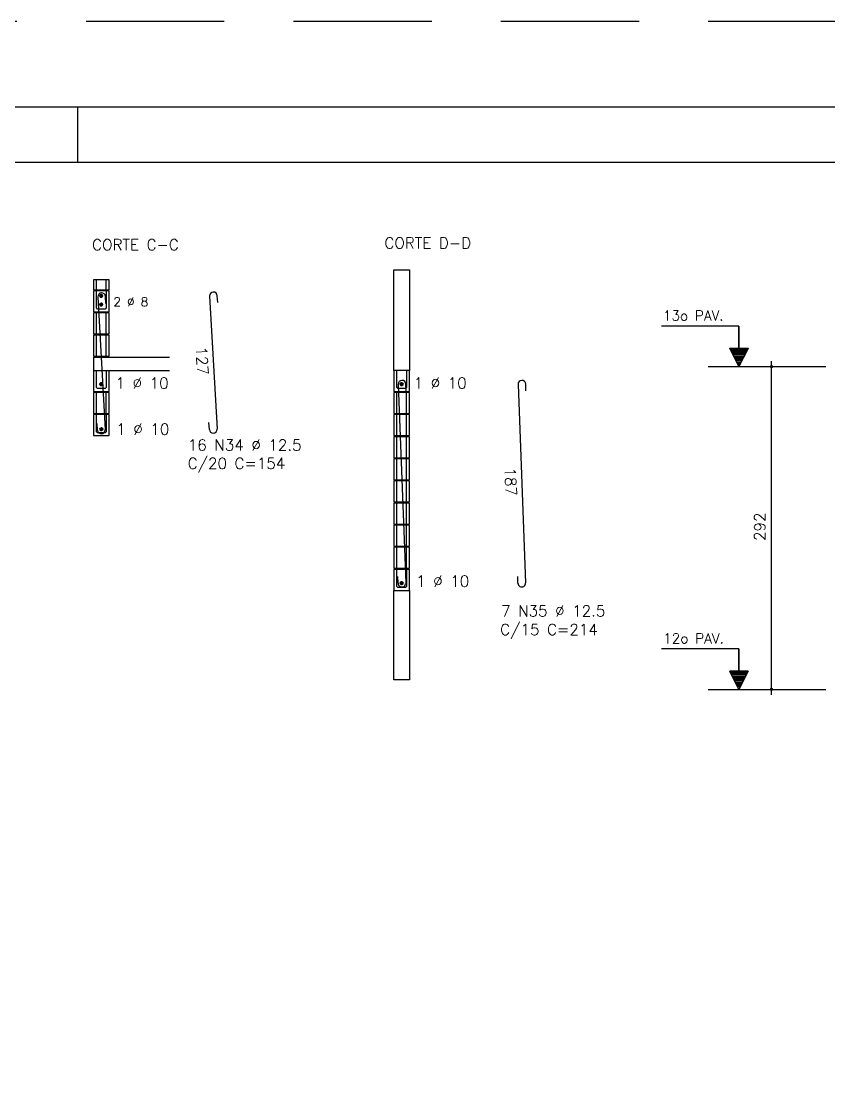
# Model space of a CAD drawing. Extents: x -1 to 122, y -1 to 61.
# Drawn here: x 73.07 to 87.66, y 41.64 to 61.05 of the extents above; entities that cross this region are included whole.
import ezdxf

# ---------------------------------------------------------------- set-up
doc = ezdxf.new("R2010")
doc.units = 0
doc.header["$MEASUREMENT"] = 0
doc.linetypes.add('HIDDEN', pattern=[0.375, 0.25, -0.125])
doc.layers.get('0').update_dxf_attribs({"linetype": 'CONTINUOUS'})
doc.layers.get('Defpoints').update_dxf_attribs({"linetype": 'CONTINUOUS'})
for name, color, linetype in [('ARQ_FOLHA', 7, 'CONTINUOUS'), ('PENA_01', 1, 'CONTINUOUS'), ('PENA_02', 2, 'CONTINUOUS'), ('PENA_03', 3, 'CONTINUOUS'), ('PENA_05', 5, 'CONTINUOUS')]:
    doc.layers.add(name, color=color, linetype=linetype)
doc.styles.get("Standard").update_dxf_attribs({"font": 'ROMANS.SHX'})

# ---------------------------------------------------------------- blocks, each defined once
blk = doc.blocks.new('FOLHA A1+1 - 1102 X 594')
at = {"layer": 'ARQ_FOLHA', "color": 1}
blk.add_line((-457, 584), (-457, 594), dxfattribs=at)
for points in [[(-1189, 0), (0, 0), (0, 594), (-1189, 594)], [(-1164, 10), (-10, 10), (-10, 584), (-1164, 584)]]:
    blk.add_lwpolyline(points, close=True, dxfattribs=at)
at = {"layer": 'Defpoints', "color": 8, "linetype": 'HIDDEN', "ltscale": 100}
blk.add_lwpolyline([(-1208.5, 609.5), (-1208.5, -15.5), (19.5, -15.5), (19.5, 609.5)], close=True, dxfattribs=at)

msp = doc.modelspace()

# ---------------------------------------------------------------- linework, layer by layer
at = {"layer": 'PENA_01', "linetype": 'Continuous'}
for p, q in [((85.483, 54.809), (87.614, 54.809)), ((85.483, 48.969), (87.614, 48.969))]:
    msp.add_line(p, q, dxfattribs=at)
for points in [[(80.083, 54.74), (79.803, 54.74), (79.803, 56.56), (80.083, 56.56), (80.083, 54.74)], [(80.083, 49.14), (79.803, 49.14), (79.803, 50.76), (80.083, 50.76), (80.083, 49.14)]]:
    msp.add_lwpolyline(points, dxfattribs=at)
at = {"layer": 'PENA_02', "linetype": 'Continuous'}
for centre, radius in [((86.63, 54.809), 0.02), ((86.63, 54.809), 0.01), ((86.63, 48.969), 0.02), ((86.63, 48.969), 0.01)]:
    msp.add_circle(centre, radius, dxfattribs=at)
at = {"layer": 'PENA_03', "linetype": 'Continuous'}
for p, q in [((74.422, 56.2), (74.422, 56.38)), ((74.602, 56.2), (74.602, 56.38)), ((74.422, 55.4), (74.422, 55.78)), ((74.602, 55.4), (74.602, 55.78)), ((86.042, 55.54), (84.642, 55.54)), ((86.042, 55.14), (86.042, 55.54)), ((86.044, 55.14), (86.044, 55.542)), ((74.422, 55), (74.422, 55.38)), ((74.602, 55), (74.602, 55.38)), ((86.043, 54.809), (85.877, 55.14)), ((85.877, 55.14), (86.042, 55.14)), ((86.043, 54.812), (85.879, 55.139)), ((86.207, 55.139), (85.879, 55.139)), ((86.209, 55.14), (86.043, 54.809)), ((86.207, 55.139), (86.043, 54.812)), ((86.044, 55.14), (86.209, 55.14)), ((74.372, 54.98), (74.372, 54.36)), ((74.372, 54.98), (75.742, 54.98)), ((86.196, 55.115), (85.89, 55.115)), ((86.184, 55.089), (85.903, 55.089)), ((86.171, 55.064), (85.915, 55.064)), ((86.158, 55.038), (85.928, 55.038)), ((86.145, 55.013), (85.941, 55.013)), ((86.132, 54.987), (85.954, 54.987)), ((86.12, 54.962), (85.967, 54.962)), ((86.107, 54.936), (85.979, 54.936)), ((86.094, 54.911), (85.992, 54.911)), ((86.081, 54.885), (86.005, 54.885)), ((86.069, 54.86), (86.018, 54.86)), ((86.056, 54.834), (86.03, 54.834)), ((86.63, 48.868), (86.63, 54.909)), ((74.372, 54.74), (75.742, 54.74)), ((74.422, 53.96), (74.422, 54.34)), ((74.602, 53.96), (74.602, 54.34)), ((79.853, 53.96), (79.853, 54.34)), ((80.033, 53.96), (80.033, 54.34)), ((79.853, 53.56), (79.853, 53.94)), ((80.033, 53.56), (80.033, 53.94)), ((79.853, 53.16), (79.853, 53.54)), ((80.033, 53.16), (80.033, 53.54)), ((79.853, 52.76), (79.853, 53.14)), ((80.033, 52.76), (80.033, 53.14)), ((79.853, 52.36), (79.853, 52.74)), ((80.033, 52.36), (80.033, 52.74)), ((79.853, 51.96), (79.853, 52.34)), ((80.033, 51.96), (80.033, 52.34)), ((79.853, 51.56), (79.853, 51.94)), ((80.033, 51.56), (80.033, 51.94)), ((79.853, 51.16), (79.853, 51.54)), ((80.033, 51.16), (80.033, 51.54)), ((86.042, 49.7), (84.642, 49.7)), ((86.042, 49.3), (86.042, 49.7)), ((86.044, 49.3), (86.044, 49.702)), ((86.043, 48.969), (85.877, 49.3)), ((85.877, 49.3), (86.042, 49.3)), ((86.043, 48.972), (85.879, 49.299)), ((86.207, 49.299), (85.879, 49.299)), ((86.196, 49.275), (85.89, 49.275)), ((86.184, 49.249), (85.903, 49.249)), ((86.171, 49.224), (85.915, 49.224)), ((86.158, 49.198), (85.928, 49.198)), ((86.145, 49.173), (85.941, 49.173)), ((86.132, 49.147), (85.954, 49.147)), ((86.12, 49.122), (85.967, 49.122)), ((86.209, 49.3), (86.043, 48.969)), ((86.207, 49.299), (86.043, 48.972)), ((86.044, 49.3), (86.209, 49.3)), ((86.107, 49.096), (85.979, 49.096)), ((86.094, 49.071), (85.992, 49.071)), ((86.081, 49.045), (86.005, 49.045)), ((86.069, 49.02), (86.018, 49.02)), ((86.056, 48.994), (86.03, 48.994))]:
    msp.add_line(p, q, dxfattribs=at)
for points in [[(74.372, 56.2), (74.652, 56.2), (74.652, 56.38), (74.372, 56.38), (74.372, 56.2)], [(74.372, 55.8), (74.652, 55.8), (74.652, 56.18), (74.372, 56.18), (74.372, 55.8)], [(74.602, 56.18), (74.602, 55.87), (74.582, 55.85), (74.442, 55.85), (74.422, 55.87), (74.422, 56.18)], [(74.536, 56.09), (74.534, 56.1), (74.528, 56.108), (74.519, 56.113), (74.508, 56.114), (74.499, 56.111), (74.491, 56.104), (74.487, 56.095), (74.487, 56.084), (74.491, 56.075), (74.499, 56.068), (74.508, 56.065), (74.519, 56.066), (74.528, 56.071), (74.534, 56.079), (74.536, 56.09)], [(74.536, 55.931), (74.534, 55.941), (74.528, 55.949), (74.519, 55.955), (74.508, 55.956), (74.499, 55.953), (74.491, 55.946), (74.487, 55.936), (74.487, 55.926), (74.491, 55.916), (74.499, 55.909), (74.508, 55.906), (74.519, 55.907), (74.528, 55.912), (74.534, 55.921), (74.536, 55.931)], [(74.372, 55.4), (74.652, 55.4), (74.652, 55.78), (74.372, 55.78), (74.372, 55.4)], [(74.372, 55), (74.652, 55), (74.652, 55.38), (74.372, 55.38), (74.372, 55)], [(74.372, 54.36), (74.652, 54.36), (74.652, 54.74)], [(74.602, 54.74), (74.602, 54.43), (74.582, 54.41), (74.442, 54.41), (74.422, 54.43), (74.422, 54.74)], [(79.803, 54.36), (80.083, 54.36), (80.083, 54.74), (79.803, 54.74), (79.803, 54.36)], [(80.033, 54.74), (80.033, 54.43), (80.013, 54.41), (79.873, 54.41), (79.853, 54.43), (79.853, 54.74)], [(74.536, 54.491), (74.534, 54.501), (74.528, 54.509), (74.519, 54.515), (74.508, 54.516), (74.499, 54.513), (74.491, 54.506), (74.487, 54.496), (74.487, 54.486), (74.491, 54.476), (74.499, 54.469), (74.508, 54.466), (74.519, 54.467), (74.528, 54.472), (74.534, 54.481), (74.536, 54.491)], [(79.968, 54.491), (79.966, 54.501), (79.959, 54.509), (79.95, 54.515), (79.94, 54.516), (79.93, 54.513), (79.923, 54.506), (79.918, 54.496), (79.918, 54.486), (79.923, 54.476), (79.93, 54.469), (79.94, 54.466), (79.95, 54.467), (79.959, 54.472), (79.966, 54.481), (79.968, 54.491)], [(74.372, 53.96), (74.652, 53.96), (74.652, 54.34), (74.372, 54.34), (74.372, 53.96)], [(79.803, 53.96), (80.083, 53.96), (80.083, 54.34), (79.803, 54.34), (79.803, 53.96)], [(74.372, 53.56), (74.652, 53.56), (74.652, 53.94), (74.372, 53.94), (74.372, 53.56)], [(74.602, 53.94), (74.602, 53.63), (74.582, 53.61), (74.442, 53.61), (74.422, 53.63), (74.422, 53.94)], [(79.803, 53.56), (80.083, 53.56), (80.083, 53.94), (79.803, 53.94), (79.803, 53.56)], [(74.538, 53.675), (74.536, 53.685), (74.53, 53.693), (74.521, 53.699), (74.511, 53.7), (74.501, 53.697), (74.493, 53.69), (74.489, 53.68), (74.489, 53.67), (74.493, 53.66), (74.501, 53.653), (74.511, 53.65), (74.521, 53.651), (74.53, 53.656), (74.536, 53.665), (74.538, 53.675)], [(79.803, 53.16), (80.083, 53.16), (80.083, 53.54), (79.803, 53.54), (79.803, 53.16)], [(79.803, 52.76), (80.083, 52.76), (80.083, 53.14), (79.803, 53.14), (79.803, 52.76)], [(79.803, 52.36), (80.083, 52.36), (80.083, 52.74), (79.803, 52.74), (79.803, 52.36)], [(79.803, 51.96), (80.083, 51.96), (80.083, 52.34), (79.803, 52.34), (79.803, 51.96)], [(79.803, 51.56), (80.083, 51.56), (80.083, 51.94), (79.803, 51.94), (79.803, 51.56)], [(79.803, 51.16), (80.083, 51.16), (80.083, 51.54), (79.803, 51.54), (79.803, 51.16)], [(79.803, 50.76), (80.083, 50.76), (80.083, 51.14), (79.803, 51.14), (79.803, 50.76)], [(80.033, 51.14), (80.033, 50.83), (80.013, 50.81), (79.873, 50.81), (79.853, 50.83), (79.853, 51.14)], [(79.968, 50.891), (79.966, 50.901), (79.959, 50.909), (79.95, 50.915), (79.94, 50.916), (79.93, 50.913), (79.923, 50.906), (79.918, 50.896), (79.918, 50.886), (79.923, 50.876), (79.93, 50.869), (79.94, 50.866), (79.95, 50.867), (79.959, 50.872), (79.966, 50.881), (79.968, 50.891)]]:
    msp.add_lwpolyline(points, dxfattribs=at)
for centre in [(74.511, 56.09), (74.511, 55.931), (74.511, 54.491), (79.943, 54.491), (74.513, 53.675), (79.943, 50.891)]:
    msp.add_circle(centre, 0.025, dxfattribs=at)
for points in [[(74.536, 56.09), (74.499, 56.111), (74.488, 56.098)], [(74.536, 56.09), (74.499, 56.111), (74.491, 56.104)], [(74.536, 56.09), (74.515, 56.114), (74.499, 56.111)], [(74.536, 56.09), (74.508, 56.114), (74.499, 56.111)], [(74.536, 56.09), (74.519, 56.113), (74.508, 56.114)], [(74.536, 56.09), (74.53, 56.106), (74.515, 56.114)], [(74.536, 56.09), (74.528, 56.108), (74.519, 56.113)], [(74.536, 56.09), (74.534, 56.1), (74.528, 56.108)], [(74.536, 56.09), (74.491, 56.104), (74.487, 56.095)], [(74.536, 56.09), (74.487, 56.095), (74.487, 56.084)], [(74.536, 56.09), (74.487, 56.084), (74.491, 56.075)], [(74.536, 55.931), (74.491, 55.946), (74.487, 55.936)], [(74.536, 55.931), (74.487, 55.936), (74.487, 55.926)], [(74.536, 55.931), (74.487, 55.926), (74.491, 55.916)], [(74.536, 56.09), (74.488, 56.098), (74.488, 56.081)], [(74.536, 56.09), (74.488, 56.081), (74.499, 56.068)], [(74.536, 55.931), (74.499, 55.953), (74.488, 55.939)], [(74.536, 55.931), (74.488, 55.939), (74.488, 55.922)], [(74.536, 55.931), (74.488, 55.922), (74.499, 55.909)], [(74.536, 56.09), (74.491, 56.075), (74.499, 56.068)], [(74.536, 55.931), (74.499, 55.953), (74.491, 55.946)], [(74.536, 55.931), (74.491, 55.916), (74.499, 55.909)], [(74.536, 56.09), (74.499, 56.068), (74.515, 56.065)], [(74.536, 56.09), (74.499, 56.068), (74.508, 56.065)], [(74.536, 55.931), (74.515, 55.956), (74.499, 55.953)], [(74.536, 55.931), (74.508, 55.956), (74.499, 55.953)], [(74.536, 55.931), (74.499, 55.909), (74.515, 55.906)], [(74.536, 55.931), (74.499, 55.909), (74.508, 55.906)], [(74.536, 56.09), (74.508, 56.065), (74.519, 56.066)], [(74.536, 55.931), (74.519, 55.955), (74.508, 55.956)], [(74.536, 55.931), (74.508, 55.906), (74.519, 55.907)], [(74.536, 56.09), (74.515, 56.065), (74.53, 56.074)], [(74.536, 55.931), (74.53, 55.947), (74.515, 55.956)], [(74.536, 55.931), (74.515, 55.906), (74.53, 55.915)], [(74.536, 56.09), (74.519, 56.066), (74.528, 56.071)], [(74.536, 55.931), (74.528, 55.949), (74.519, 55.955)], [(74.536, 55.931), (74.519, 55.907), (74.528, 55.912)], [(74.536, 56.09), (74.528, 56.071), (74.534, 56.079)], [(74.536, 55.931), (74.534, 55.941), (74.528, 55.949)], [(74.536, 55.931), (74.528, 55.912), (74.534, 55.921)], [(74.536, 56.09), (74.53, 56.074), (74.536, 56.09)], [(74.536, 55.931), (74.53, 55.915), (74.536, 55.931)], [(74.536, 56.09), (74.534, 56.079), (74.536, 56.09)], [(74.536, 55.931), (74.534, 55.921), (74.536, 55.931)], [(74.536, 54.491), (74.491, 54.506), (74.487, 54.496)], [(74.536, 54.491), (74.487, 54.496), (74.487, 54.486)], [(74.536, 54.491), (74.487, 54.486), (74.491, 54.476)], [(74.536, 54.491), (74.499, 54.513), (74.488, 54.499)], [(74.536, 54.491), (74.488, 54.499), (74.488, 54.482)], [(74.536, 54.491), (74.488, 54.482), (74.499, 54.469)], [(74.536, 54.491), (74.499, 54.513), (74.491, 54.506)], [(74.536, 54.491), (74.491, 54.476), (74.499, 54.469)], [(74.536, 54.491), (74.515, 54.516), (74.499, 54.513)], [(74.536, 54.491), (74.508, 54.516), (74.499, 54.513)], [(74.536, 54.491), (74.499, 54.469), (74.515, 54.466)], [(74.536, 54.491), (74.499, 54.469), (74.508, 54.466)], [(74.536, 54.491), (74.519, 54.515), (74.508, 54.516)], [(74.536, 54.491), (74.508, 54.466), (74.519, 54.467)], [(74.536, 54.491), (74.53, 54.507), (74.515, 54.516)], [(74.536, 54.491), (74.515, 54.466), (74.53, 54.475)], [(74.536, 54.491), (74.528, 54.509), (74.519, 54.515)], [(74.536, 54.491), (74.519, 54.467), (74.528, 54.472)], [(74.536, 54.491), (74.534, 54.501), (74.528, 54.509)], [(74.536, 54.491), (74.528, 54.472), (74.534, 54.481)], [(74.536, 54.491), (74.53, 54.475), (74.536, 54.491)], [(74.536, 54.491), (74.534, 54.481), (74.536, 54.491)], [(79.968, 54.491), (79.923, 54.506), (79.918, 54.496)], [(79.968, 54.491), (79.918, 54.496), (79.918, 54.486)], [(79.968, 54.491), (79.918, 54.486), (79.923, 54.476)], [(79.968, 54.491), (79.93, 54.513), (79.919, 54.499)], [(79.968, 54.491), (79.919, 54.499), (79.919, 54.482)], [(79.968, 54.491), (79.919, 54.482), (79.93, 54.469)], [(79.968, 54.491), (79.93, 54.513), (79.923, 54.506)], [(79.968, 54.491), (79.923, 54.476), (79.93, 54.469)], [(79.968, 54.491), (79.947, 54.516), (79.93, 54.513)], [(79.968, 54.491), (79.94, 54.516), (79.93, 54.513)], [(79.968, 54.491), (79.93, 54.469), (79.947, 54.466)], [(79.968, 54.491), (79.93, 54.469), (79.94, 54.466)], [(79.968, 54.491), (79.95, 54.515), (79.94, 54.516)], [(79.968, 54.491), (79.94, 54.466), (79.95, 54.467)], [(79.968, 54.491), (79.962, 54.507), (79.947, 54.516)], [(79.968, 54.491), (79.947, 54.466), (79.962, 54.475)], [(79.968, 54.491), (79.959, 54.509), (79.95, 54.515)], [(79.968, 54.491), (79.95, 54.467), (79.959, 54.472)], [(79.968, 54.491), (79.966, 54.501), (79.959, 54.509)], [(79.968, 54.491), (79.959, 54.472), (79.966, 54.481)], [(79.968, 54.491), (79.962, 54.475), (79.968, 54.491)], [(79.968, 54.491), (79.966, 54.481), (79.968, 54.491)], [(74.538, 53.675), (74.493, 53.69), (74.489, 53.68)], [(74.538, 53.675), (74.489, 53.68), (74.489, 53.67)], [(74.538, 53.675), (74.489, 53.67), (74.493, 53.66)], [(74.538, 53.675), (74.501, 53.697), (74.49, 53.683)], [(74.538, 53.675), (74.49, 53.683), (74.49, 53.666)], [(74.538, 53.675), (74.49, 53.666), (74.501, 53.653)], [(74.538, 53.675), (74.501, 53.697), (74.493, 53.69)], [(74.538, 53.675), (74.493, 53.66), (74.501, 53.653)], [(74.538, 53.675), (74.517, 53.7), (74.501, 53.697)], [(74.538, 53.675), (74.511, 53.7), (74.501, 53.697)], [(74.538, 53.675), (74.501, 53.653), (74.517, 53.65)], [(74.538, 53.675), (74.501, 53.653), (74.511, 53.65)], [(74.538, 53.675), (74.521, 53.699), (74.511, 53.7)], [(74.538, 53.675), (74.511, 53.65), (74.521, 53.651)], [(74.538, 53.675), (74.532, 53.691), (74.517, 53.7)], [(74.538, 53.675), (74.517, 53.65), (74.532, 53.659)], [(74.538, 53.675), (74.53, 53.693), (74.521, 53.699)], [(74.538, 53.675), (74.521, 53.651), (74.53, 53.656)], [(74.538, 53.675), (74.536, 53.685), (74.53, 53.693)], [(74.538, 53.675), (74.53, 53.656), (74.536, 53.665)], [(74.538, 53.675), (74.532, 53.659), (74.538, 53.675)], [(74.538, 53.675), (74.536, 53.665), (74.538, 53.675)], [(79.968, 50.891), (79.923, 50.906), (79.918, 50.896)], [(79.968, 50.891), (79.918, 50.896), (79.918, 50.886)], [(79.968, 50.891), (79.918, 50.886), (79.923, 50.876)], [(79.968, 50.891), (79.93, 50.913), (79.919, 50.899)], [(79.968, 50.891), (79.919, 50.899), (79.919, 50.882)], [(79.968, 50.891), (79.919, 50.882), (79.93, 50.869)], [(79.968, 50.891), (79.93, 50.913), (79.923, 50.906)], [(79.968, 50.891), (79.923, 50.876), (79.93, 50.869)], [(79.968, 50.891), (79.947, 50.916), (79.93, 50.913)], [(79.968, 50.891), (79.94, 50.916), (79.93, 50.913)], [(79.968, 50.891), (79.93, 50.869), (79.947, 50.866)], [(79.968, 50.891), (79.93, 50.869), (79.94, 50.866)], [(79.968, 50.891), (79.95, 50.915), (79.94, 50.916)], [(79.968, 50.891), (79.94, 50.866), (79.95, 50.867)], [(79.968, 50.891), (79.962, 50.907), (79.947, 50.916)], [(79.968, 50.891), (79.947, 50.866), (79.962, 50.875)], [(79.968, 50.891), (79.959, 50.909), (79.95, 50.915)], [(79.968, 50.891), (79.95, 50.867), (79.959, 50.872)], [(79.968, 50.891), (79.966, 50.901), (79.959, 50.909)], [(79.968, 50.891), (79.959, 50.872), (79.966, 50.881)], [(79.968, 50.891), (79.962, 50.875), (79.968, 50.891)], [(79.968, 50.891), (79.966, 50.881), (79.968, 50.891)]]:
    msp.add_solid(points, dxfattribs=at)
at = {"layer": 'PENA_05', "linetype": 'Continuous'}
for p, q in [((74.449, 56.071), (74.582, 53.665)), ((74.593, 55.953), (74.587, 56.078)), ((76.471, 56.085), (76.604, 53.679)), ((76.616, 55.967), (76.609, 56.092)), ((79.882, 54.488), (80.016, 50.894)), ((80.024, 54.368), (80.02, 54.493)), ((82.049, 54.488), (82.183, 50.894)), ((82.191, 54.368), (82.186, 54.493)), ((74.444, 53.657), (74.437, 53.782)), ((76.466, 53.671), (76.459, 53.796)), ((79.878, 50.889), (79.874, 51.014)), ((82.045, 50.889), (82.041, 51.014))]:
    msp.add_line(p, q, dxfattribs=at)
for centre, start, end in [((74.518, 56.074), 3.163, 183.163), ((76.54, 56.088), 3.163, 183.163), ((79.951, 54.49), 2.1452, 182.1452), ((82.117, 54.49), 2.1452, 182.1452), ((74.513, 53.661), 183.163, 3.163), ((76.535, 53.675), 183.163, 3.163), ((79.947, 50.891), 182.1452, 2.1452), ((82.114, 50.891), 182.1452, 2.1452)]:
    msp.add_arc(centre, 0.069, start, end, dxfattribs=at)

# ---------------------------------------------------------------- block references
at = {"xscale": 0.09999999999999938, "yscale": 0.09999999999999938, "zscale": 0.09999999999999938}
msp.add_blockref('FOLHA A1+1 - 1102 X 594', (119.786, 0.103), dxfattribs=at)

# ---------------------------------------------------------------- texts
at = {"layer": 'PENA_03', "linetype": 'Continuous'}
for s, height, p in [('CORTE C-C', 0.2, (74.345, 56.914)), ('CORTE D-D', 0.2, (79.631, 56.945)), ('2 %%c 8', 0.16, (74.73, 55.901)), ('13o PAV.', 0.18, (84.668, 55.642)), ('1 %%c 10', 0.2, (74.769, 54.41)), ('1 %%c 10', 0.2, (80.159, 54.412)), ('1 %%c 10', 0.2, (74.782, 53.577)), ('16 N34 %%c 12.5', 0.2, (76.076, 53.29)), ('C/20 C=154', 0.2, (76.073, 52.958)), ('1 %%c 10', 0.2, (80.205, 50.827)), ('7 N35 %%c 12.5', 0.2, (81.741, 50.289)), ('C/15 C=214', 0.2, (81.724, 49.951)), ('12o PAV.', 0.18, (84.673, 49.802))]:
    msp.add_text(s, height=height, dxfattribs=at).set_placement(p)
for s, rotation, p in [('127', 273.163, (76.221, 55.165)), ('187', 272.1452, (81.805, 52.979)), ('292', 90, (86.519, 51.654))]:
    msp.add_text(s, height=0.2, rotation=rotation, dxfattribs=at).set_placement(p)

doc.saveas('drawing.dxf')
